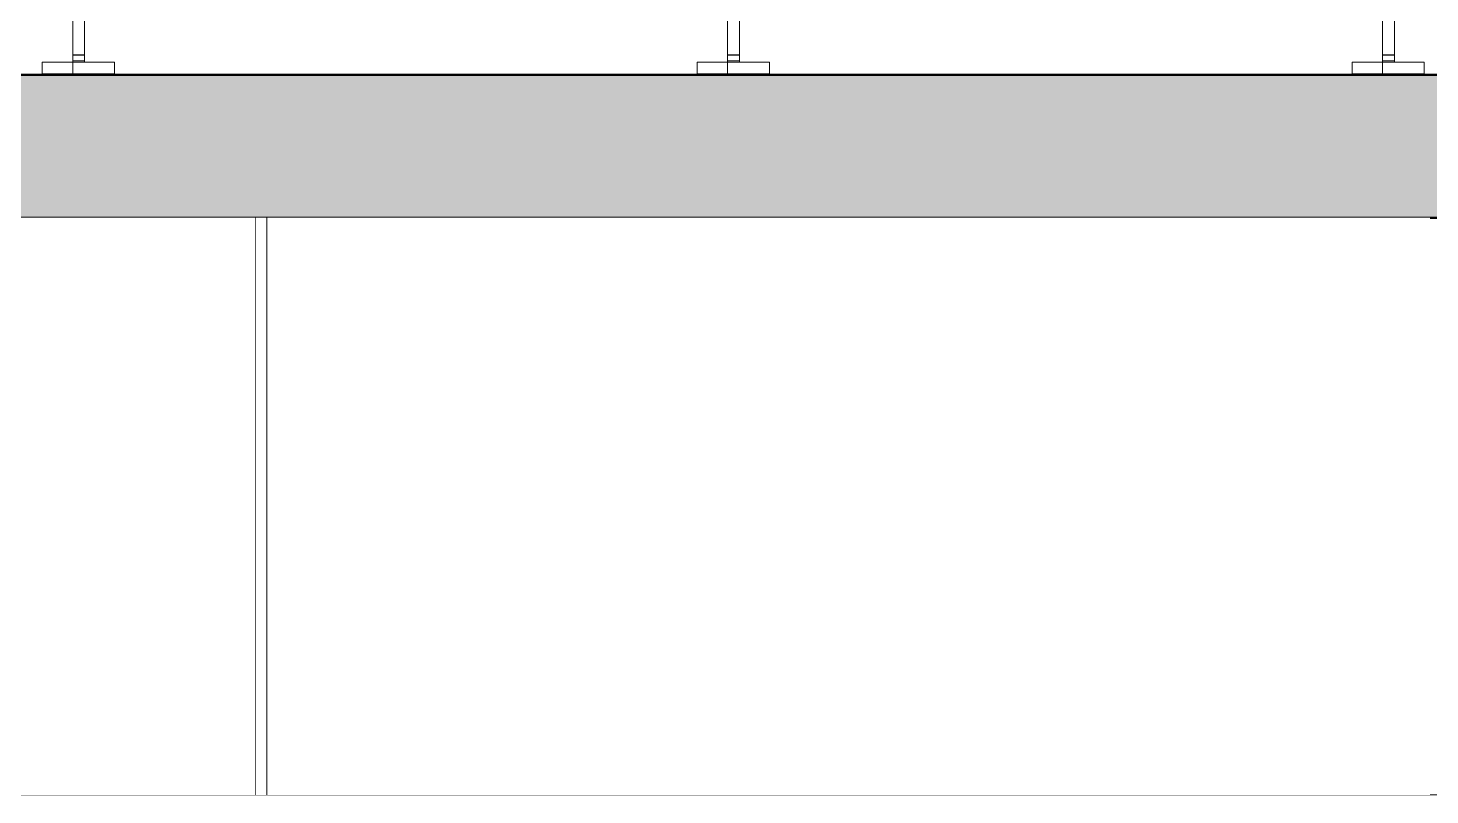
# Model space of a CAD drawing. Header units: millimetres. Extents: x -46169 to 237885, y -84465 to 18123.
# Drawn here: x 173585 to 174762, y -81558 to -80914 of the extents above; entities that cross this region are included whole.
import ezdxf

# ---------------------------------------------------------------- set-up
doc = ezdxf.new("R2010")
doc.units = ezdxf.units.MM
doc.header["$MEASUREMENT"] = 0
doc.linetypes.add('Wipeout_Contour', pattern=[1000, 0, -1000])
for name, color, linetype in [('New_A-20-M_Floor_Slab', 7, 'Continuous'), ('New_A-25-M_Curtain_Wall', 7, 'Continuous'), ('New_A-25-M_Wall_Int', 7, 'Continuous'), ('New_A-35-M_FFE_Fixed', 7, 'Continuous')]:
    doc.layers.add(name, color=color, linetype=linetype)
doc.layers.add('New_A-20-M_Floor_Slab_Pen_No__29', color=7, linetype='Continuous', lineweight=50, true_color=0x2a2a2a)
doc.layers.add('New_A-20-M_Floor_Slab_Pen_No__81', color=7, linetype='Continuous', lineweight=20, true_color=0x6a6a6a)
for name, color, linetype, lineweight in [('New_A-25-M_Curtain_Wall_Pen_No__87', 8, 'Continuous', 20), ('New_A-25-M_Wall_Int_Pen_No__87', 8, 'Continuous', 20), ('New_A-35-M_FFE_Fixed_Pen_No__1', 7, 'Continuous', 13)]:
    doc.layers.add(name, color=color, linetype=linetype, lineweight=lineweight)

# ---------------------------------------------------------------- blocks, each defined once
blk = doc.blocks.new('Section Elem_131_3', base_point=(129666.7, -84332.6))
at = {"color": 254, "linetype": 'Wipeout_Contour', "lineweight": 0, "ltscale": 33598569.1956504}
blk.add_wipeout([(165097.1, -80735.1), (165025.4, -80735.1), (165025.4, -80783.9), (165090.1, -80783.9), (165090.1, -80952.9), (165025.4, -80952.9), (165025.4, -80953.1), (176113.3, -80953.1), (176113.3, -80784.1), (176178, -80784.1), (176178, -80735.1), (176107.1, -80735.1), (176107.1, -80952.4), (176072.1, -80952.4), (176072.1, -80942.4), (176097.1, -80942.4), (176097.1, -80735.1), (175832.1, -80735.1), (175832.1, -80952.4), (175797.1, -80952.4), (175797.1, -80942.4), (175822.1, -80942.4), (175822.1, -80735.1), (175282.1, -80735.1), (175282.1, -80942.4), (175307.6, -80942.4), (175307.6, -80952.4), (175246.6, -80952.4), (175246.6, -80942.4), (175272.1, -80942.4), (175272.1, -80735.1), (174732.1, -80735.1), (174732.1, -80942.4), (174757.1, -80942.4), (174757.1, -80952.4), (174696.6, -80952.4), (174696.6, -80942.4), (174722.1, -80942.4), (174722.1, -80735.1), (174182.1, -80735.1), (174182.1, -80942.4), (174207.1, -80942.4), (174207.1, -80952.4), (174146.6, -80952.4), (174146.6, -80942.4), (174172.1, -80942.4), (174172.1, -80735.1), (173632.1, -80735.1), (173632.1, -80942.4), (173657.1, -80942.4), (173657.1, -80952.4), (173596.6, -80952.4), (173596.6, -80942.4), (173622.1, -80942.4), (173622.1, -80735.1), (173082.1, -80735.1), (173082.1, -80942.4), (173107.1, -80942.4), (173107.1, -80952.4), (173046.6, -80952.4), (173046.6, -80942.4), (173072.1, -80942.4), (173072.1, -80735.1), (172532.1, -80735.1), (172532.1, -80942.4), (172557.1, -80942.4), (172557.1, -80952.4), (172497.1, -80952.4), (172497.1, -80942.4), (172522.1, -80942.4), (172522.1, -80735.1), (171982.1, -80735.1), (171982.1, -80942.4), (172007.6, -80942.4), (172007.6, -80952.4), (171946.6, -80952.4), (171946.6, -80942.4), (171972.1, -80942.4), (171972.1, -80735.1), (171432.1, -80735.1), (171432.1, -80942.4), (171457.1, -80942.4), (171457.1, -80952.4), (171397.1, -80952.4), (171397.1, -80942.4), (171422.1, -80942.4), (171422.1, -80735.1), (170882.1, -80735.1), (170882.1, -80942.4), (170907.6, -80942.4), (170907.6, -80952.4), (170846.6, -80952.4), (170846.6, -80942.4), (170872.1, -80942.4), (170872.1, -80735.1), (170332.1, -80735.1), (170332.1, -80942.4), (170357.1, -80942.4), (170357.1, -80952.4), (170297.1, -80952.4), (170297.1, -80942.4), (170322.1, -80942.4), (170322.1, -80735.1), (169782.1, -80735.1), (169782.1, -80942.4), (169807.6, -80942.4), (169807.6, -80952.4), (169746.6, -80952.4), (169746.6, -80942.4), (169772.1, -80942.4), (169772.1, -80735.1), (169232.1, -80735.1), (169232.1, -80942.4), (169257.1, -80942.4), (169257.1, -80952.4), (169196.6, -80952.4), (169196.6, -80942.4), (169222.1, -80942.4), (169222.1, -80735.1), (168682.1, -80735.1), (168682.1, -80942.4), (168707.1, -80942.4), (168707.1, -80952.4), (168647.1, -80952.4), (168647.1, -80942.4), (168672.1, -80942.4), (168672.1, -80735.1), (168132.1, -80735.1), (168132.1, -80942.4), (168157.6, -80942.4), (168157.6, -80952.4), (168096.6, -80952.4), (168096.6, -80942.4), (168122.1, -80942.4), (168122.1, -80735.1), (167582.1, -80735.1), (167582.1, -80942.4), (167607.1, -80942.4), (167607.1, -80952.4), (167547.1, -80952.4), (167547.1, -80942.4), (167572.1, -80942.4), (167572.1, -80735.1), (167032.1, -80735.1), (167032.1, -80942.4), (167057.6, -80942.4), (167057.6, -80952.4), (166996.6, -80952.4), (166996.6, -80942.4), (167022.1, -80942.4), (167022.1, -80735.1), (166482.1, -80735.1), (166482.1, -80942.4), (166507.1, -80942.4), (166507.1, -80952.4), (166447.1, -80952.4), (166447.1, -80942.4), (166472.1, -80942.4), (166472.1, -80735.1), (165932.1, -80735.1), (165932.1, -80942.4), (165957.6, -80942.4), (165957.6, -80952.4), (165896.6, -80952.4), (165896.6, -80942.4), (165922.1, -80942.4), (165922.1, -80735.1), (165382.1, -80735.1), (165382.1, -80942.4), (165407.1, -80942.4), (165407.1, -80952.4), (165372.1, -80952.4), (165372.1, -80735.1), (165107.1, -80735.1), (165107.1, -80942.4), (165132.1, -80942.4), (165132.1, -80952.4), (165097.1, -80952.4)], dxfattribs=at).dxf.layer = 'New_A-20-M_Floor_Slab'
blk = doc.blocks.new('Section Elem_136_3', base_point=(129666.7, -84332.6))
at = {"color": 254, "linetype": 'Wipeout_Contour', "lineweight": 0, "ltscale": 769862.547708}
blk.add_wipeout([(174003.4, -81557.6), (174003.4, -81832.6), (174530.2, -81832.6), (174530.2, -81557.6)], dxfattribs=at).dxf.layer = 'New_A-25-M_Wall_Int'
at = {"layer": 'New_A-25-M_Wall_Int_Pen_No__87', "linetype": 'Continuous'}
blk.add_line((174530.2, -81557.6), (175055.6, -81557.6), dxfattribs=at)
at = {"color": 254, "linetype": 'Wipeout_Contour', "lineweight": 0, "ltscale": 767952.857814}
blk.add_wipeout([(173475.3, -81557.6), (173475.3, -81832.6), (174003.4, -81832.6), (174003.4, -81557.6)], dxfattribs=at).dxf.layer = 'New_A-25-M_Wall_Int'
at = {"layer": 'New_A-25-M_Wall_Int_Pen_No__87', "linetype": 'Continuous'}
for p, q in [((173475.3, -81557.6), (174003.4, -81557.6)), ((174003.4, -81557.6), (174530.2, -81557.6))]:
    blk.add_line(p, q, dxfattribs=at)
blk = doc.blocks.new('Section Elem_138_3', base_point=(129666.7, -84332.6))
at = {"color": 254, "linetype": 'Wipeout_Contour', "lineweight": 0, "ltscale": 766227.700781}
blk.add_wipeout([(173632.1, -80921.6), (173632.1, -80913.9), (173622.1, -80913.9), (173622.1, -80921.6)], dxfattribs=at).dxf.layer = 'New_A-35-M_FFE_Fixed'
at = {"color": 254, "linetype": 'Wipeout_Contour', "lineweight": 0, "ltscale": 766246.244432}
blk.add_wipeout([(173632.1, -80929.5), (173632.1, -80927.9), (173622.1, -80927.9), (173622.1, -80929.5)], dxfattribs=at).dxf.layer = 'New_A-35-M_FFE_Fixed'
at = {"color": 254, "linetype": 'Wipeout_Contour', "lineweight": 0, "ltscale": 766213.379395}
blk.add_wipeout([(173596.6, -80952.4), (173622.1, -80952.4), (173622.1, -80942.4), (173596.6, -80942.4)], dxfattribs=at).dxf.layer = 'New_A-35-M_FFE_Fixed'
at = {"layer": 'New_A-35-M_FFE_Fixed_Pen_No__1', "linetype": 'Continuous'}
for q in [(173596.6, -80942.4), (173622.1, -80952.4)]:
    blk.add_line((173596.6, -80952.4), q, dxfattribs=at)
at = {"color": 254, "linetype": 'Wipeout_Contour', "lineweight": 0, "ltscale": 766213.616683}
blk.add_wipeout([(173632.1, -80913.9), (173632.1, -80904.9), (173622.1, -80904.9), (173622.1, -80913.9)], dxfattribs=at).dxf.layer = 'New_A-35-M_FFE_Fixed'
at = {"color": 254, "linetype": 'Wipeout_Contour', "lineweight": 0, "ltscale": 766239.55041}
blk.add_wipeout([(173622.1, -80927.9), (173632.1, -80927.9), (173632.1, -80921.6), (173622.1, -80921.6)], dxfattribs=at).dxf.layer = 'New_A-35-M_FFE_Fixed'
at = {"color": 254, "linetype": 'Wipeout_Contour', "lineweight": 0, "ltscale": 766261.087452}
blk.add_wipeout([(173622.1, -80937.2), (173622.1, -80937.8), (173632.1, -80937.8), (173632.1, -80937.2)], dxfattribs=at).dxf.layer = 'New_A-35-M_FFE_Fixed'
at = {"color": 254, "linetype": 'Wipeout_Contour', "lineweight": 0, "ltscale": 766260.171575}
blk.add_wipeout([(173632.1, -80937.2), (173632.1, -80936.7), (173622.1, -80936.7), (173622.1, -80937.2)], dxfattribs=at).dxf.layer = 'New_A-35-M_FFE_Fixed'
at = {"color": 254, "linetype": 'Wipeout_Contour', "lineweight": 0, "ltscale": 766262.253148}
blk.add_wipeout([(173622.1, -80938.6), (173632.1, -80938.6), (173632.1, -80937.8), (173622.1, -80937.8)], dxfattribs=at).dxf.layer = 'New_A-35-M_FFE_Fixed'
at = {"color": 254, "linetype": 'Wipeout_Contour', "lineweight": 0, "ltscale": 766259.540712}
blk.add_wipeout([(173632.1, -80936.7), (173632.1, -80936.5), (173622.1, -80936.5), (173622.1, -80936.7)], dxfattribs=at).dxf.layer = 'New_A-35-M_FFE_Fixed'
at = {"color": 254, "linetype": 'Wipeout_Contour', "lineweight": 0, "ltscale": 766263.623873}
blk.add_wipeout([(173632.1, -80939.4), (173632.1, -80938.6), (173622.1, -80938.6), (173622.1, -80939.4)], dxfattribs=at).dxf.layer = 'New_A-35-M_FFE_Fixed'
at = {"color": 254, "linetype": 'Wipeout_Contour', "lineweight": 0, "ltscale": 766265.146953}
blk.add_wipeout([(173632.1, -80940.4), (173632.1, -80939.4), (173622.1, -80939.4), (173622.1, -80940.4)], dxfattribs=at).dxf.layer = 'New_A-35-M_FFE_Fixed'
at = {"color": 254, "linetype": 'Wipeout_Contour', "lineweight": 0, "ltscale": 766268.433208}
blk.add_wipeout([(173632.1, -80942.4), (173632.1, -80941.4), (173622.1, -80941.4), (173622.1, -80942.4)], dxfattribs=at).dxf.layer = 'New_A-35-M_FFE_Fixed'
at = {"color": 254, "linetype": 'Wipeout_Contour', "lineweight": 0, "ltscale": 766266.763862}
blk.add_wipeout([(173632.1, -80941.4), (173632.1, -80940.4), (173622.1, -80940.4), (173622.1, -80941.4)], dxfattribs=at).dxf.layer = 'New_A-35-M_FFE_Fixed'
at = {"layer": 'New_A-35-M_FFE_Fixed_Pen_No__1', "linetype": 'Continuous'}
for p, q in [((173596.6, -80942.4), (173622.1, -80942.4)), ((173631.6, -80952.4), (173631.6, -80942.4))]:
    blk.add_line(p, q, dxfattribs=at)
at = {"color": 254, "linetype": 'Wipeout_Contour', "lineweight": 0, "ltscale": 766255.112973}
blk.add_wipeout([(173632.1, -80932.6), (173622.1, -80932.6), (173622.1, -80935.4), (173632.1, -80935.4)], dxfattribs=at).dxf.layer = 'New_A-35-M_FFE_Fixed'
at = {"color": 254, "linetype": 'Wipeout_Contour', "lineweight": 0, "ltscale": 766258.327743}
blk.add_wipeout([(173622.1, -80935.4), (173622.1, -80936.4), (173632.1, -80936.4), (173632.1, -80935.4)], dxfattribs=at).dxf.layer = 'New_A-35-M_FFE_Fixed'
at = {"color": 254, "linetype": 'Wipeout_Contour', "lineweight": 0, "ltscale": 766259.219101}
blk.add_wipeout([(173632.1, -80936.5), (173632.1, -80936.4), (173622.1, -80936.4), (173622.1, -80936.5)], dxfattribs=at).dxf.layer = 'New_A-35-M_FFE_Fixed'
blk = doc.blocks.new('Section Elem_145_3', base_point=(129666.7, -84332.6))
at = {"layer": 'New_A-35-M_FFE_Fixed_Pen_No__1', "linetype": 'Continuous'}
for p, q in [((173622.1, -80913.9), (173622.1, -80904.9)), ((173632.1, -80913.9), (173632.1, -80904.9)), ((173622.1, -80921.6), (173622.1, -80913.9)), ((173632.1, -80921.6), (173632.1, -80913.9))]:
    blk.add_line(p, q, dxfattribs=at)
at = {"color": 254, "linetype": 'Wipeout_Contour', "lineweight": 0, "ltscale": 768222.3417}
blk.add_wipeout([(174182.1, -80921.6), (174182.1, -80913.9), (174172.1, -80913.9), (174172.1, -80921.6)], dxfattribs=at).dxf.layer = 'New_A-35-M_FFE_Fixed'
at = {"color": 254, "linetype": 'Wipeout_Contour', "lineweight": 0, "ltscale": 766250.166287}
blk.add_wipeout([(173622.1, -80929.5), (173622.1, -80932.6), (173632.1, -80932.6), (173632.1, -80929.5)], dxfattribs=at).dxf.layer = 'New_A-35-M_FFE_Fixed'
at = {"color": 254, "linetype": 'Wipeout_Contour', "lineweight": 0, "ltscale": 768243.372523}
blk.add_wipeout([(174172.1, -80927.9), (174172.1, -80932.6), (174182.1, -80932.6), (174182.1, -80927.9)], dxfattribs=at).dxf.layer = 'New_A-35-M_FFE_Fixed'
at = {"color": 254, "linetype": 'Wipeout_Contour', "lineweight": 0, "ltscale": 766323.046946}
blk.add_wipeout([(173622.1, -80952.4), (173657.1, -80952.4), (173657.1, -80942.4), (173622.1, -80942.4)], dxfattribs=at).dxf.layer = 'New_A-35-M_FFE_Fixed'
at = {"color": 254, "linetype": 'Wipeout_Contour', "lineweight": 0, "ltscale": 768207.85433}
blk.add_wipeout([(174146.6, -80952.4), (174172.1, -80952.4), (174172.1, -80942.4), (174146.6, -80942.4)], dxfattribs=at).dxf.layer = 'New_A-35-M_FFE_Fixed'
at = {"layer": 'New_A-35-M_FFE_Fixed_Pen_No__1', "linetype": 'Continuous'}
for p, q in [((173622.1, -80927.9), (173622.1, -80921.6)), ((173632.1, -80927.9), (173632.1, -80921.6)), ((173622.1, -80932.6), (173622.1, -80927.9)), ((173622.1, -80935.4), (173622.1, -80932.6)), ((173632.1, -80932.6), (173632.1, -80927.9)), ((173632.1, -80935.4), (173632.1, -80932.6)), ((173622.1, -80936.4), (173622.1, -80935.4)), ((173632.1, -80936.4), (173622.1, -80936.4)), ((173622.1, -80936.5), (173622.1, -80936.4)), ((173622.1, -80936.7), (173622.1, -80936.5)), ((173622.1, -80937.2), (173622.1, -80936.7)), ((173622.1, -80937.8), (173622.1, -80937.2)), ((173622.1, -80938.6), (173622.1, -80937.8)), ((173622.1, -80939.4), (173622.1, -80938.6)), ((173622.1, -80940.4), (173622.1, -80939.4)), ((173622.1, -80941.4), (173622.1, -80940.4)), ((173632.1, -80941.4), (173622.1, -80941.4)), ((173622.1, -80942.4), (173622.1, -80941.4)), ((173622.1, -80952.4), (173622.1, -80942.4)), ((173657.1, -80942.4), (173622.1, -80942.4)), ((173632.1, -80936.4), (173632.1, -80935.4)), ((173632.1, -80936.5), (173632.1, -80936.4)), ((173632.1, -80936.7), (173632.1, -80936.5)), ((173632.1, -80937.2), (173632.1, -80936.7)), ((173632.1, -80937.8), (173632.1, -80937.2)), ((173632.1, -80938.6), (173632.1, -80937.8)), ((173632.1, -80939.4), (173632.1, -80938.6)), ((173632.1, -80940.4), (173632.1, -80939.4)), ((173632.1, -80941.4), (173632.1, -80940.4)), ((173632.1, -80942.4), (173632.1, -80941.4)), ((173657.1, -80952.4), (173657.1, -80942.4)), ((174146.6, -80952.4), (174146.6, -80942.4)), ((173657.1, -80952.4), (173622.1, -80952.4)), ((174146.6, -80952.4), (174172.1, -80952.4))]:
    blk.add_line(p, q, dxfattribs=at)
at = {"color": 254, "linetype": 'Wipeout_Contour', "lineweight": 0, "ltscale": 768208.294171}
blk.add_wipeout([(174182.1, -80913.9), (174182.1, -80904.9), (174172.1, -80904.9), (174172.1, -80913.9)], dxfattribs=at).dxf.layer = 'New_A-35-M_FFE_Fixed'
at = {"color": 254, "linetype": 'Wipeout_Contour', "lineweight": 0, "ltscale": 768234.160562}
blk.add_wipeout([(174172.1, -80927.9), (174182.1, -80927.9), (174182.1, -80921.6), (174172.1, -80921.6)], dxfattribs=at).dxf.layer = 'New_A-35-M_FFE_Fixed'
at = {"color": 254, "linetype": 'Wipeout_Contour', "lineweight": 0, "ltscale": 768255.641688}
blk.add_wipeout([(174172.1, -80937.2), (174172.1, -80937.8), (174182.1, -80937.8), (174182.1, -80937.2)], dxfattribs=at).dxf.layer = 'New_A-35-M_FFE_Fixed'
at = {"color": 254, "linetype": 'Wipeout_Contour', "lineweight": 0, "ltscale": 768254.728189}
blk.add_wipeout([(174182.1, -80937.2), (174182.1, -80936.7), (174172.1, -80936.7), (174172.1, -80937.2)], dxfattribs=at).dxf.layer = 'New_A-35-M_FFE_Fixed'
at = {"color": 254, "linetype": 'Wipeout_Contour', "lineweight": 0, "ltscale": 768256.804358}
blk.add_wipeout([(174172.1, -80938.6), (174182.1, -80938.6), (174182.1, -80937.8), (174172.1, -80937.8)], dxfattribs=at).dxf.layer = 'New_A-35-M_FFE_Fixed'
at = {"color": 254, "linetype": 'Wipeout_Contour', "lineweight": 0, "ltscale": 768254.098964}
blk.add_wipeout([(174182.1, -80936.7), (174182.1, -80936.5), (174172.1, -80936.5), (174172.1, -80936.7)], dxfattribs=at).dxf.layer = 'New_A-35-M_FFE_Fixed'
at = {"color": 254, "linetype": 'Wipeout_Contour', "lineweight": 0, "ltscale": 768258.171524}
blk.add_wipeout([(174182.1, -80939.4), (174182.1, -80938.6), (174172.1, -80938.6), (174172.1, -80939.4)], dxfattribs=at).dxf.layer = 'New_A-35-M_FFE_Fixed'
at = {"color": 254, "linetype": 'Wipeout_Contour', "lineweight": 0, "ltscale": 768259.69065}
blk.add_wipeout([(174182.1, -80940.4), (174182.1, -80939.4), (174172.1, -80939.4), (174172.1, -80940.4)], dxfattribs=at).dxf.layer = 'New_A-35-M_FFE_Fixed'
at = {"color": 254, "linetype": 'Wipeout_Contour', "lineweight": 0, "ltscale": 768262.968373}
blk.add_wipeout([(174182.1, -80942.4), (174182.1, -80941.4), (174172.1, -80941.4), (174172.1, -80942.4)], dxfattribs=at).dxf.layer = 'New_A-35-M_FFE_Fixed'
at = {"color": 254, "linetype": 'Wipeout_Contour', "lineweight": 0, "ltscale": 768261.303361}
blk.add_wipeout([(174182.1, -80941.4), (174182.1, -80940.4), (174172.1, -80940.4), (174172.1, -80941.4)], dxfattribs=at).dxf.layer = 'New_A-35-M_FFE_Fixed'
at = {"layer": 'New_A-35-M_FFE_Fixed_Pen_No__1', "linetype": 'Continuous'}
for p, q in [((174146.6, -80942.4), (174172.1, -80942.4)), ((174181.6, -80952.4), (174181.6, -80942.4))]:
    blk.add_line(p, q, dxfattribs=at)
at = {"color": 254, "linetype": 'Wipeout_Contour', "lineweight": 0, "ltscale": 768249.68272}
blk.add_wipeout([(174182.1, -80932.6), (174172.1, -80932.6), (174172.1, -80935.4), (174182.1, -80935.4)], dxfattribs=at).dxf.layer = 'New_A-35-M_FFE_Fixed'
at = {"color": 254, "linetype": 'Wipeout_Contour', "lineweight": 0, "ltscale": 768252.635213}
blk.add_wipeout([(174182.1, -80936.1), (174182.1, -80935.4), (174172.1, -80935.4), (174172.1, -80936.1)], dxfattribs=at).dxf.layer = 'New_A-35-M_FFE_Fixed'
at = {"color": 254, "linetype": 'Wipeout_Contour', "lineweight": 0, "ltscale": 768253.778188}
blk.add_wipeout([(174182.1, -80936.5), (174182.1, -80936.4), (174172.1, -80936.4), (174172.1, -80936.5)], dxfattribs=at).dxf.layer = 'New_A-35-M_FFE_Fixed'
blk = doc.blocks.new('Section Elem_146_3', base_point=(129666.7, -84332.6))
at = {"layer": 'New_A-35-M_FFE_Fixed_Pen_No__1', "linetype": 'Continuous'}
for p, q in [((174172.1, -80913.9), (174172.1, -80904.9)), ((174182.1, -80913.9), (174182.1, -80904.9)), ((174172.1, -80921.6), (174172.1, -80913.9)), ((174172.1, -80927.9), (174172.1, -80921.6)), ((174182.1, -80921.6), (174182.1, -80913.9)), ((174182.1, -80927.9), (174182.1, -80921.6))]:
    blk.add_line(p, q, dxfattribs=at)
at = {"color": 254, "linetype": 'Wipeout_Contour', "lineweight": 0, "ltscale": 770218.101344}
blk.add_wipeout([(174732.1, -80921.6), (174732.1, -80913.9), (174722.1, -80913.9), (174722.1, -80921.6)], dxfattribs=at).dxf.layer = 'New_A-35-M_FFE_Fixed'
at = {"color": 254, "linetype": 'Wipeout_Contour', "lineweight": 0, "ltscale": 770236.548904}
blk.add_wipeout([(174732.1, -80929.5), (174732.1, -80927.9), (174722.1, -80927.9), (174722.1, -80929.5)], dxfattribs=at).dxf.layer = 'New_A-35-M_FFE_Fixed'
at = {"color": 254, "linetype": 'Wipeout_Contour', "lineweight": 0, "ltscale": 768253.44344}
blk.add_wipeout([(174182.1, -80936.4), (174182.1, -80936.1), (174172.1, -80936.1), (174172.1, -80936.4)], dxfattribs=at).dxf.layer = 'New_A-35-M_FFE_Fixed'
at = {"color": 254, "linetype": 'Wipeout_Contour', "lineweight": 0, "ltscale": 768317.583832}
blk.add_wipeout([(174172.1, -80952.4), (174207.1, -80952.4), (174207.1, -80942.4), (174172.1, -80942.4)], dxfattribs=at).dxf.layer = 'New_A-35-M_FFE_Fixed'
at = {"color": 254, "linetype": 'Wipeout_Contour', "lineweight": 0, "ltscale": 770203.448632}
blk.add_wipeout([(174696.6, -80952.4), (174722.1, -80952.4), (174722.1, -80942.4), (174696.6, -80942.4)], dxfattribs=at).dxf.layer = 'New_A-35-M_FFE_Fixed'
at = {"layer": 'New_A-35-M_FFE_Fixed_Pen_No__1', "linetype": 'Continuous'}
for p, q in [((174172.1, -80932.6), (174172.1, -80927.9)), ((174172.1, -80935.4), (174172.1, -80932.6)), ((174182.1, -80932.6), (174182.1, -80927.9)), ((174182.1, -80935.4), (174182.1, -80932.6)), ((174172.1, -80936.4), (174172.1, -80935.4)), ((174182.1, -80936.4), (174172.1, -80936.4)), ((174172.1, -80936.5), (174172.1, -80936.4)), ((174172.1, -80936.7), (174172.1, -80936.5)), ((174172.1, -80937.2), (174172.1, -80936.7)), ((174172.1, -80937.8), (174172.1, -80937.2)), ((174172.1, -80938.6), (174172.1, -80937.8)), ((174172.1, -80939.4), (174172.1, -80938.6)), ((174172.1, -80940.4), (174172.1, -80939.4)), ((174172.1, -80941.4), (174172.1, -80940.4)), ((174182.1, -80941.4), (174172.1, -80941.4)), ((174172.1, -80942.4), (174172.1, -80941.4)), ((174172.1, -80952.4), (174172.1, -80942.4)), ((174207.1, -80942.4), (174172.1, -80942.4)), ((174182.1, -80936.4), (174182.1, -80935.4)), ((174182.1, -80936.5), (174182.1, -80936.4)), ((174182.1, -80936.7), (174182.1, -80936.5)), ((174182.1, -80937.2), (174182.1, -80936.7)), ((174182.1, -80937.8), (174182.1, -80937.2)), ((174182.1, -80938.6), (174182.1, -80937.8)), ((174182.1, -80939.4), (174182.1, -80938.6)), ((174182.1, -80940.4), (174182.1, -80939.4)), ((174182.1, -80941.4), (174182.1, -80940.4)), ((174182.1, -80942.4), (174182.1, -80941.4)), ((174207.1, -80952.4), (174207.1, -80942.4)), ((174696.6, -80952.4), (174696.6, -80942.4)), ((174207.1, -80952.4), (174172.1, -80952.4)), ((174696.6, -80952.4), (174722.1, -80952.4))]:
    blk.add_line(p, q, dxfattribs=at)
at = {"color": 254, "linetype": 'Wipeout_Contour', "lineweight": 0, "ltscale": 770204.090215}
blk.add_wipeout([(174732.1, -80913.9), (174732.1, -80904.9), (174722.1, -80904.9), (174722.1, -80913.9)], dxfattribs=at).dxf.layer = 'New_A-35-M_FFE_Fixed'
at = {"color": 254, "linetype": 'Wipeout_Contour', "lineweight": 0, "ltscale": 770229.889582}
blk.add_wipeout([(174722.1, -80927.9), (174732.1, -80927.9), (174732.1, -80921.6), (174722.1, -80921.6)], dxfattribs=at).dxf.layer = 'New_A-35-M_FFE_Fixed'
at = {"color": 254, "linetype": 'Wipeout_Contour', "lineweight": 0, "ltscale": 770251.31505}
blk.add_wipeout([(174722.1, -80937.2), (174722.1, -80937.8), (174732.1, -80937.8), (174732.1, -80937.2)], dxfattribs=at).dxf.layer = 'New_A-35-M_FFE_Fixed'
at = {"color": 254, "linetype": 'Wipeout_Contour', "lineweight": 0, "ltscale": 770250.403918}
blk.add_wipeout([(174732.1, -80937.2), (174732.1, -80936.7), (174722.1, -80936.7), (174722.1, -80937.2)], dxfattribs=at).dxf.layer = 'New_A-35-M_FFE_Fixed'
at = {"color": 254, "linetype": 'Wipeout_Contour', "lineweight": 0, "ltscale": 770252.474707}
blk.add_wipeout([(174722.1, -80938.6), (174732.1, -80938.6), (174732.1, -80937.8), (174722.1, -80937.8)], dxfattribs=at).dxf.layer = 'New_A-35-M_FFE_Fixed'
at = {"color": 254, "linetype": 'Wipeout_Contour', "lineweight": 0, "ltscale": 770249.776322}
blk.add_wipeout([(174732.1, -80936.7), (174732.1, -80936.5), (174722.1, -80936.5), (174722.1, -80936.7)], dxfattribs=at).dxf.layer = 'New_A-35-M_FFE_Fixed'
at = {"color": 254, "linetype": 'Wipeout_Contour', "lineweight": 0, "ltscale": 770253.838331}
blk.add_wipeout([(174732.1, -80939.4), (174732.1, -80938.6), (174722.1, -80938.6), (174722.1, -80939.4)], dxfattribs=at).dxf.layer = 'New_A-35-M_FFE_Fixed'
at = {"color": 254, "linetype": 'Wipeout_Contour', "lineweight": 0, "ltscale": 770255.353521}
blk.add_wipeout([(174732.1, -80940.4), (174732.1, -80939.4), (174722.1, -80939.4), (174722.1, -80940.4)], dxfattribs=at).dxf.layer = 'New_A-35-M_FFE_Fixed'
at = {"color": 254, "linetype": 'Wipeout_Contour', "lineweight": 0, "ltscale": 770258.622752}
blk.add_wipeout([(174732.1, -80942.4), (174732.1, -80941.4), (174722.1, -80941.4), (174722.1, -80942.4)], dxfattribs=at).dxf.layer = 'New_A-35-M_FFE_Fixed'
at = {"color": 254, "linetype": 'Wipeout_Contour', "lineweight": 0, "ltscale": 770256.962054}
blk.add_wipeout([(174732.1, -80941.4), (174732.1, -80940.4), (174722.1, -80940.4), (174722.1, -80941.4)], dxfattribs=at).dxf.layer = 'New_A-35-M_FFE_Fixed'
at = {"layer": 'New_A-35-M_FFE_Fixed_Pen_No__1', "linetype": 'Continuous'}
for p, q in [((174696.6, -80942.4), (174722.1, -80942.4)), ((174731.6, -80952.4), (174731.6, -80942.4))]:
    blk.add_line(p, q, dxfattribs=at)
at = {"color": 254, "linetype": 'Wipeout_Contour', "lineweight": 0, "ltscale": 770245.371521}
blk.add_wipeout([(174732.1, -80932.6), (174722.1, -80932.6), (174722.1, -80935.4), (174732.1, -80935.4)], dxfattribs=at).dxf.layer = 'New_A-35-M_FFE_Fixed'
at = {"color": 254, "linetype": 'Wipeout_Contour', "lineweight": 0, "ltscale": 770248.569637}
blk.add_wipeout([(174722.1, -80935.4), (174722.1, -80936.4), (174732.1, -80936.4), (174732.1, -80935.4)], dxfattribs=at).dxf.layer = 'New_A-35-M_FFE_Fixed'
at = {"color": 254, "linetype": 'Wipeout_Contour', "lineweight": 0, "ltscale": 770249.456378}
blk.add_wipeout([(174732.1, -80936.5), (174732.1, -80936.4), (174722.1, -80936.4), (174722.1, -80936.5)], dxfattribs=at).dxf.layer = 'New_A-35-M_FFE_Fixed'
blk = doc.blocks.new('Section Elem_147_3', base_point=(129666.7, -84332.6))
at = {"layer": 'New_A-35-M_FFE_Fixed_Pen_No__1', "linetype": 'Continuous'}
for p, q in [((174722.1, -80913.9), (174722.1, -80904.9)), ((174732.1, -80913.9), (174732.1, -80904.9)), ((174722.1, -80921.6), (174722.1, -80913.9)), ((174732.1, -80921.6), (174732.1, -80913.9))]:
    blk.add_line(p, q, dxfattribs=at)
at = {"color": 254, "linetype": 'Wipeout_Contour', "lineweight": 0, "ltscale": 770240.450619}
blk.add_wipeout([(174722.1, -80929.5), (174722.1, -80932.6), (174732.1, -80932.6), (174732.1, -80929.5)], dxfattribs=at).dxf.layer = 'New_A-35-M_FFE_Fixed'
at = {"color": 254, "linetype": 'Wipeout_Contour', "lineweight": 0, "ltscale": 770313.239363}
blk.add_wipeout([(174722.1, -80952.4), (174757.1, -80952.4), (174757.1, -80942.4), (174722.1, -80942.4)], dxfattribs=at).dxf.layer = 'New_A-35-M_FFE_Fixed'
at = {"layer": 'New_A-35-M_FFE_Fixed_Pen_No__1', "linetype": 'Continuous'}
for p, q in [((174722.1, -80927.9), (174722.1, -80921.6)), ((174732.1, -80927.9), (174732.1, -80921.6)), ((174722.1, -80932.6), (174722.1, -80927.9)), ((174722.1, -80935.4), (174722.1, -80932.6)), ((174732.1, -80932.6), (174732.1, -80927.9)), ((174732.1, -80935.4), (174732.1, -80932.6)), ((174722.1, -80936.4), (174722.1, -80935.4)), ((174732.1, -80936.4), (174722.1, -80936.4)), ((174722.1, -80936.5), (174722.1, -80936.4)), ((174722.1, -80936.7), (174722.1, -80936.5)), ((174722.1, -80937.2), (174722.1, -80936.7)), ((174722.1, -80937.8), (174722.1, -80937.2)), ((174722.1, -80938.6), (174722.1, -80937.8)), ((174722.1, -80939.4), (174722.1, -80938.6)), ((174722.1, -80940.4), (174722.1, -80939.4)), ((174722.1, -80941.4), (174722.1, -80940.4)), ((174732.1, -80941.4), (174722.1, -80941.4)), ((174722.1, -80942.4), (174722.1, -80941.4)), ((174722.1, -80952.4), (174722.1, -80942.4)), ((174757.1, -80942.4), (174722.1, -80942.4)), ((174732.1, -80936.4), (174732.1, -80935.4)), ((174732.1, -80936.5), (174732.1, -80936.4)), ((174732.1, -80936.7), (174732.1, -80936.5)), ((174732.1, -80937.2), (174732.1, -80936.7)), ((174732.1, -80937.8), (174732.1, -80937.2)), ((174732.1, -80938.6), (174732.1, -80937.8)), ((174732.1, -80939.4), (174732.1, -80938.6)), ((174732.1, -80940.4), (174732.1, -80939.4)), ((174732.1, -80941.4), (174732.1, -80940.4)), ((174732.1, -80942.4), (174732.1, -80941.4)), ((174757.1, -80952.4), (174757.1, -80942.4)), ((174757.1, -80952.4), (174722.1, -80952.4))]:
    blk.add_line(p, q, dxfattribs=at)
blk = doc.blocks.new('Section Elem_176_3', base_point=(129666.7, -84332.6))
at = {"layer": 'New_A-20-M_Floor_Slab_Pen_No__81', "linetype": 'Continuous', "lineweight": 0, "true_color": 0x353535}
blk.add_hatch(color=250, dxfattribs=at).paths.add_polyline_path([(175986.3, -81073.1), (175986.3, -80953.1), (165217.1, -80953.1), (165217.1, -81073.1)])
at = {"layer": 'New_A-20-M_Floor_Slab_Pen_No__29', "linetype": 'Continuous'}
for p, q in [((175986.3, -80953.1), (165217.1, -80953.1)), ((175986.3, -81073.1), (165217.1, -81073.1))]:
    blk.add_line(p, q, dxfattribs=at)
blk = doc.blocks.new('Section Elem_208_3', base_point=(129666.7, -84332.6))
at = {"color": 254, "linetype": 'Wipeout_Contour', "lineweight": 0, "ltscale": 767475.853826}
blk.add_wipeout([(173785.1, -81557.6), (173786.2, -81557.6), (173786.2, -81073.1), (173785.1, -81073.1)], dxfattribs=at).dxf.layer = 'New_A-25-M_Curtain_Wall'
at = {"color": 254, "linetype": 'Wipeout_Contour', "lineweight": 0, "ltscale": 767455.83783}
blk.add_wipeout([(173775.2, -81557.6), (173785.1, -81557.6), (173785.1, -81073.1), (173775.2, -81073.1)], dxfattribs=at).dxf.layer = 'New_A-25-M_Curtain_Wall'
at = {"layer": 'New_A-25-M_Curtain_Wall_Pen_No__87', "linetype": 'Continuous'}
for p, q in [((173775.2, -81557.6), (173775.2, -81073.1)), ((173785.1, -81557.6), (173785.1, -81073.1))]:
    blk.add_line(p, q, dxfattribs=at)
blk = doc.blocks.new('Section Elem_227_3', base_point=(129666.7, -84332.6))
at = {"color": 254, "linetype": 'Wipeout_Contour', "lineweight": 0, "ltscale": 769246.06379}
blk.add_wipeout([(173786.2, -81073.1), (173786.2, -81557.6), (174761.8, -81557.6), (174761.8, -81073.1)], dxfattribs=at).dxf.layer = 'New_A-25-M_Curtain_Wall'
blk = doc.blocks.new('Section Elem_229_3', base_point=(129666.7, -84332.6))
at = {"color": 254, "linetype": 'Wipeout_Contour', "lineweight": 0, "ltscale": 765663.76074}
blk.add_wipeout([(172795.3, -81073.1), (172795.3, -81557.6), (173775.2, -81557.6), (173775.2, -81073.1)], dxfattribs=at).dxf.layer = 'New_A-25-M_Curtain_Wall'

msp = doc.modelspace()

# ---------------------------------------------------------------- block references
at = {"layer": 'New_A-20-M_Floor_Slab'}
msp.add_blockref('Section Elem_131_3', (129666.7, -84332.6), dxfattribs=at)
at = {"layer": 'New_A-25-M_Wall_Int'}
msp.add_blockref('Section Elem_136_3', (129666.7, -84332.6), dxfattribs=at)

# ---------------------------------------------------------------- next in the draw order: block references
at = {"layer": 'New_A-35-M_FFE_Fixed'}
msp.add_blockref('Section Elem_138_3', (129666.7, -84332.6), dxfattribs=at)

# ---------------------------------------------------------------- next in the draw order: block references
msp.add_blockref('Section Elem_145_3', (129666.7, -84332.6), dxfattribs=at)

# ---------------------------------------------------------------- next in the draw order: block references
msp.add_blockref('Section Elem_146_3', (129666.7, -84332.6), dxfattribs=at)

# ---------------------------------------------------------------- next in the draw order: block references
msp.add_blockref('Section Elem_147_3', (129666.7, -84332.6), dxfattribs=at)

# ---------------------------------------------------------------- next in the draw order: block references
at = {"layer": 'New_A-20-M_Floor_Slab'}
msp.add_blockref('Section Elem_176_3', (129666.7, -84332.6), dxfattribs=at)

# ---------------------------------------------------------------- next in the draw order: block references
at = {"layer": 'New_A-25-M_Curtain_Wall'}
msp.add_blockref('Section Elem_208_3', (129666.7, -84332.6), dxfattribs=at)

# ---------------------------------------------------------------- next in the draw order: block references
for name in ['Section Elem_229_3', 'Section Elem_227_3']:
    msp.add_blockref(name, (129666.7, -84332.6), dxfattribs=at)

doc.saveas('drawing.dxf')
